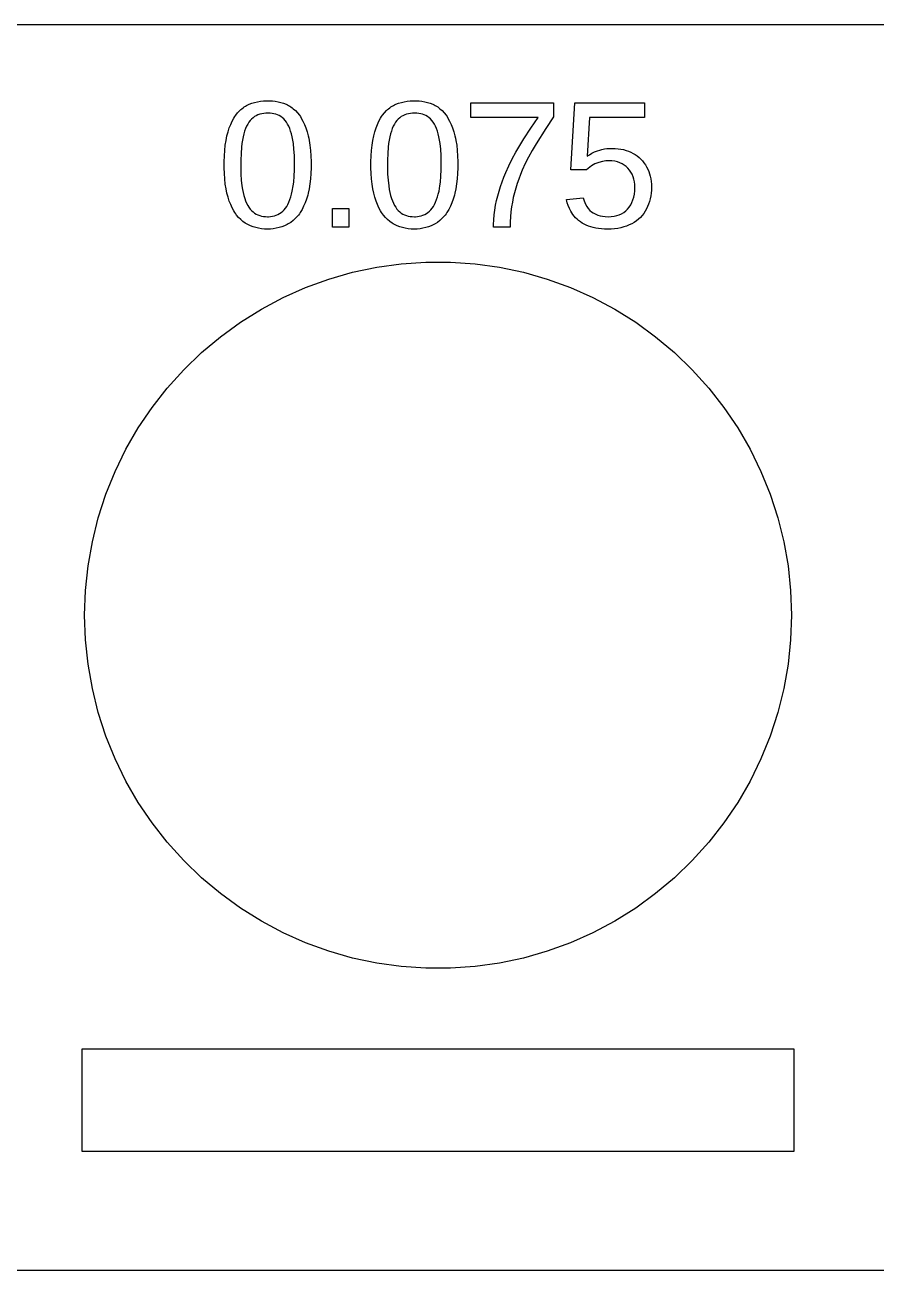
# Model space of a CAD drawing. Header units: metres. Extents: x -124 to 157, y -19 to 19.
# Drawn here: x -46.87 to -20.56, y -19.25 to 19.25 of the extents above; entities that cross this region are included whole.
import ezdxf

# ---------------------------------------------------------------- set-up
doc = ezdxf.new("R2010")
doc.units = ezdxf.units.M

msp = doc.modelspace()

# ---------------------------------------------------------------- linework, layer by layer
for p, q in [((156.76, 19.25), (-123.76, 19.25)), ((-40.2946, 16.53), (-40.2306, 16.5984)), ((-40.2306, 16.5984), (-40.1972, 16.6298)), ((-40.1972, 16.6298), (-40.1629, 16.6592)), ((-40.1629, 16.6592), (-40.1277, 16.6867)), ((-40.1277, 16.6867), (-40.0916, 16.7124)), ((-40.0916, 16.7124), (-40.0545, 16.7361)), ((-40.0545, 16.7361), (-40.0166, 16.7579)), ((-40.0166, 16.7579), (-39.9777, 16.7778)), ((-39.9777, 16.7778), (-39.9379, 16.7959)), ((-39.9379, 16.7959), (-39.8555, 16.8267)), ((-39.8555, 16.8267), (-39.7705, 16.8522)), ((-39.7705, 16.8522), (-39.683, 16.8727)), ((-39.683, 16.8727), (-39.5932, 16.888)), ((-39.5932, 16.888), (-39.501, 16.8982)), ((-39.501, 16.8982), (-39.4064, 16.9034)), ((-39.4064, 16.9034), (-39.3123, 16.9034)), ((-39.3123, 16.9034), (-39.2218, 16.8982)), ((-39.2218, 16.8982), (-39.1333, 16.888)), ((-39.1333, 16.888), (-39.0466, 16.8727)), ((-39.0466, 16.8727), (-38.9618, 16.8522)), ((-38.9618, 16.8522), (-38.8789, 16.8267)), ((-38.8789, 16.8267), (-38.7981, 16.7959)), ((-38.7981, 16.7959), (-38.7589, 16.7778)), ((-38.7589, 16.7778), (-38.7206, 16.7579)), ((-38.7206, 16.7579), (-38.6831, 16.7361)), ((-38.6831, 16.7361), (-38.6465, 16.7124)), ((-38.6465, 16.7124), (-38.6107, 16.6867)), ((-38.6107, 16.6867), (-38.5758, 16.6592)), ((-38.5758, 16.6592), (-38.5086, 16.5984)), ((-38.5086, 16.5984), (-38.4448, 16.53)), ((-35.7594, 16.53), (-35.6954, 16.5984)), ((-35.6954, 16.5984), (-35.662, 16.6298)), ((-35.662, 16.6298), (-35.6277, 16.6592)), ((-35.6277, 16.6592), (-35.5925, 16.6867)), ((-35.5925, 16.6867), (-35.5564, 16.7124)), ((-35.5564, 16.7124), (-35.5194, 16.7361)), ((-35.5194, 16.7361), (-35.4814, 16.7579)), ((-35.4814, 16.7579), (-35.4425, 16.7778)), ((-35.4425, 16.7778), (-35.4027, 16.7959)), ((-35.4027, 16.7959), (-35.3204, 16.8267)), ((-35.3204, 16.8267), (-35.2353, 16.8522)), ((-35.2353, 16.8522), (-35.1479, 16.8727)), ((-35.1479, 16.8727), (-35.0581, 16.888)), ((-35.0581, 16.888), (-34.9658, 16.8982)), ((-34.9658, 16.8982), (-34.8712, 16.9034)), ((-34.8712, 16.9034), (-34.7771, 16.9034)), ((-34.7771, 16.9034), (-34.6866, 16.8982)), ((-34.6866, 16.8982), (-34.5981, 16.888)), ((-34.5981, 16.888), (-34.5114, 16.8727)), ((-34.5114, 16.8727), (-34.4267, 16.8522)), ((-34.4267, 16.8522), (-34.3438, 16.8267)), ((-34.3438, 16.8267), (-34.263, 16.7959)), ((-34.263, 16.7959), (-34.2238, 16.7778)), ((-34.2238, 16.7778), (-34.1854, 16.7579)), ((-34.1854, 16.7579), (-34.1479, 16.7361)), ((-34.1479, 16.7361), (-34.1113, 16.7124)), ((-34.1113, 16.7124), (-34.0755, 16.6867)), ((-34.0755, 16.6867), (-34.0406, 16.6592)), ((-34.0406, 16.6592), (-33.9734, 16.5984)), ((-33.9734, 16.5984), (-33.9096, 16.53)), ((-33.0886, 16.392), (-33.0886, 16.84)), ((-33.0886, 16.84), (-30.5286, 16.84)), ((-30.5286, 16.84), (-30.5286, 16.411)), ((-30.0002, 14.773), (-29.8722, 16.84)), ((-29.8722, 16.84), (-27.7232, 16.84)), ((-27.7232, 16.84), (-27.7232, 16.392)), ((-40.5528, 16.0653), (-40.5098, 16.1754)), ((-40.5098, 16.1754), (-40.4625, 16.2769)), ((-40.4625, 16.2769), (-40.4108, 16.3698)), ((-40.4108, 16.3698), (-40.3833, 16.413)), ((-40.3833, 16.413), (-40.3548, 16.4541)), ((-40.3548, 16.4541), (-40.2946, 16.53)), ((-39.9852, 16.181), (-40.0194, 16.1162)), ((-39.9478, 16.2393), (-39.9852, 16.181)), ((-39.9077, 16.2918), (-39.9478, 16.2393)), ((-39.8649, 16.3382), (-39.9077, 16.2918)), ((-39.8194, 16.3788), (-39.8649, 16.3382)), ((-39.7711, 16.4134), (-39.8194, 16.3788)), ((-39.7202, 16.442), (-39.7711, 16.4134)), ((-39.6665, 16.4658), (-39.7202, 16.442)), ((-39.6101, 16.4853), (-39.6665, 16.4658)), ((-39.5509, 16.5005), (-39.6101, 16.4853)), ((-39.4891, 16.5113), (-39.5509, 16.5005)), ((-39.4245, 16.5178), (-39.4891, 16.5113)), ((-39.3572, 16.52), (-39.4245, 16.5178)), ((-39.2934, 16.5179), (-39.3572, 16.52)), ((-39.2318, 16.5116), (-39.2934, 16.5179)), ((-39.1727, 16.501), (-39.2318, 16.5116)), ((-39.1158, 16.4862), (-39.1727, 16.501)), ((-39.0614, 16.4672), (-39.1158, 16.4862)), ((-39.0092, 16.444), (-39.0614, 16.4672)), ((-38.9595, 16.4157), (-39.0092, 16.444)), ((-38.9124, 16.3813), (-38.9595, 16.4157)), ((-38.8679, 16.341), (-38.9124, 16.3813)), ((-38.8261, 16.2947), (-38.8679, 16.341)), ((-38.7868, 16.2423), (-38.8261, 16.2947)), ((-38.7502, 16.184), (-38.7868, 16.2423)), ((-38.7163, 16.1192), (-38.7502, 16.184)), ((-38.4448, 16.53), (-38.3846, 16.4541)), ((-38.3846, 16.4541), (-38.356, 16.413)), ((-38.356, 16.413), (-38.3285, 16.3698)), ((-38.3285, 16.3698), (-38.2767, 16.2769)), ((-38.2767, 16.2769), (-38.2292, 16.1754)), ((-38.2292, 16.1754), (-38.186, 16.0653)), ((-36.0177, 16.0653), (-35.9747, 16.1754)), ((-35.9747, 16.1754), (-35.9273, 16.2769)), ((-35.9273, 16.2769), (-35.8757, 16.3698)), ((-35.8757, 16.3698), (-35.8482, 16.413)), ((-35.8482, 16.413), (-35.8197, 16.4541)), ((-35.8197, 16.4541), (-35.7594, 16.53)), ((-35.45, 16.181), (-35.4842, 16.1162)), ((-35.4127, 16.2393), (-35.45, 16.181)), ((-35.3726, 16.2918), (-35.4127, 16.2393)), ((-35.3298, 16.3382), (-35.3726, 16.2918)), ((-35.2843, 16.3788), (-35.3298, 16.3382)), ((-35.236, 16.4134), (-35.2843, 16.3788)), ((-35.185, 16.442), (-35.236, 16.4134)), ((-35.1313, 16.4658), (-35.185, 16.442)), ((-35.0749, 16.4853), (-35.1313, 16.4658)), ((-35.0158, 16.5005), (-35.0749, 16.4853)), ((-34.9539, 16.5113), (-35.0158, 16.5005)), ((-34.8893, 16.5178), (-34.9539, 16.5113)), ((-34.822, 16.52), (-34.8893, 16.5178)), ((-34.7582, 16.5179), (-34.822, 16.52)), ((-34.6967, 16.5116), (-34.7582, 16.5179)), ((-34.6375, 16.501), (-34.6967, 16.5116)), ((-34.5807, 16.4862), (-34.6375, 16.501)), ((-34.5262, 16.4672), (-34.5807, 16.4862)), ((-34.474, 16.444), (-34.5262, 16.4672)), ((-34.4243, 16.4157), (-34.474, 16.444)), ((-34.3772, 16.3813), (-34.4243, 16.4157)), ((-34.3328, 16.341), (-34.3772, 16.3813)), ((-34.2909, 16.2947), (-34.3328, 16.341)), ((-34.2517, 16.2423), (-34.2909, 16.2947)), ((-34.215, 16.184), (-34.2517, 16.2423)), ((-34.1811, 16.1192), (-34.215, 16.184)), ((-33.9096, 16.53), (-33.8494, 16.4541)), ((-33.8494, 16.4541), (-33.8208, 16.413)), ((-33.8208, 16.413), (-33.7934, 16.3698)), ((-33.7934, 16.3698), (-33.7416, 16.2769)), ((-33.7416, 16.2769), (-33.6941, 16.1754)), ((-33.6941, 16.1754), (-33.6508, 16.0653)), ((-31.0016, 16.392), (-33.0886, 16.392)), ((-31.2306, 16.0592), (-31.0016, 16.392)), ((-30.5286, 16.411), (-30.7663, 16.0519)), ((-29.4152, 16.392), (-29.4882, 15.187)), ((-27.7232, 16.392), (-29.4152, 16.392)), ((-40.6543, 15.6809), (-40.6256, 15.8191)), ((-40.6256, 15.8191), (-40.5915, 15.9466)), ((-40.5915, 15.9466), (-40.5528, 16.0653)), ((-40.1267, 15.7882), (-40.1462, 15.689)), ((-40.1043, 15.8806), (-40.1267, 15.7882)), ((-40.0789, 15.966), (-40.1043, 15.8806)), ((-40.0506, 16.0445), (-40.0789, 15.966)), ((-40.0194, 16.1162), (-40.0506, 16.0445)), ((-38.6853, 16.0474), (-38.7163, 16.1192)), ((-38.6572, 15.9688), (-38.6853, 16.0474)), ((-38.632, 15.8831), (-38.6572, 15.9688)), ((-38.6096, 15.7905), (-38.632, 15.8831)), ((-38.5902, 15.691), (-38.6096, 15.7905)), ((-38.186, 16.0653), (-38.147, 15.9466)), ((-38.147, 15.9466), (-38.1124, 15.8191)), ((-38.1124, 15.8191), (-38.0971, 15.7514)), ((-36.1191, 15.6809), (-36.0905, 15.8191)), ((-36.0905, 15.8191), (-36.0563, 15.9466)), ((-36.0563, 15.9466), (-36.0177, 16.0653)), ((-35.5916, 15.7882), (-35.611, 15.689)), ((-35.5691, 15.8806), (-35.5916, 15.7882)), ((-35.5438, 15.966), (-35.5691, 15.8806)), ((-35.5155, 16.0445), (-35.5438, 15.966)), ((-35.4842, 16.1162), (-35.5155, 16.0445)), ((-34.1501, 16.0474), (-34.1811, 16.1192)), ((-34.122, 15.9688), (-34.1501, 16.0474)), ((-34.0968, 15.8831), (-34.122, 15.9688)), ((-34.0745, 15.7905), (-34.0968, 15.8831)), ((-34.055, 15.691), (-34.0745, 15.7905)), ((-33.6508, 16.0653), (-33.6119, 15.9466)), ((-33.6119, 15.9466), (-33.5773, 15.8191)), ((-33.5773, 15.8191), (-33.562, 15.7514)), ((-31.4491, 15.7227), (-31.2306, 16.0592)), ((-30.7663, 16.0519), (-31.0716, 15.569)), ((-40.6943, 15.3708), (-40.6771, 15.5314)), ((-40.6771, 15.5314), (-40.6543, 15.6809)), ((-40.1762, 15.4666), (-40.1908, 15.2773)), ((-40.1627, 15.582), (-40.1762, 15.4666)), ((-40.1462, 15.689), (-40.1627, 15.582)), ((-38.5737, 15.584), (-38.5902, 15.691)), ((-38.5546, 15.4072), (-38.5737, 15.584)), ((-38.5422, 15.211), (-38.5546, 15.4072)), ((-38.0971, 15.7514), (-38.0833, 15.6809)), ((-38.0833, 15.6809), (-38.0599, 15.5314)), ((-38.0599, 15.5314), (-38.0424, 15.3708)), ((-36.1591, 15.3708), (-36.142, 15.5314)), ((-36.142, 15.5314), (-36.1191, 15.6809)), ((-35.641, 15.4666), (-35.6557, 15.2773)), ((-35.6275, 15.582), (-35.641, 15.4666)), ((-35.611, 15.689), (-35.6275, 15.582)), ((-34.0385, 15.584), (-34.055, 15.691)), ((-34.0194, 15.4072), (-34.0385, 15.584)), ((-34.007, 15.211), (-34.0194, 15.4072)), ((-33.562, 15.7514), (-33.5481, 15.6809)), ((-33.5481, 15.6809), (-33.5248, 15.5314)), ((-33.5248, 15.5314), (-33.5073, 15.3708)), ((-31.6935, 15.3133), (-31.5749, 15.5189)), ((-31.5749, 15.5189), (-31.4491, 15.7227)), ((-31.0716, 15.569), (-31.1908, 15.3671)), ((-29.1032, 15.382), (-29.0333, 15.4)), ((-29.0333, 15.4), (-28.9595, 15.414)), ((-28.9595, 15.414), (-28.8817, 15.424)), ((-28.8817, 15.424), (-28.7999, 15.43)), ((-28.7999, 15.43), (-28.7142, 15.432)), ((-28.7142, 15.432), (-28.6228, 15.4296)), ((-28.6228, 15.4296), (-28.5344, 15.4223)), ((-28.5344, 15.4223), (-28.4492, 15.4102)), ((-28.4492, 15.4102), (-28.3671, 15.3933)), ((-40.7115, 15.0158), (-40.7057, 15.1989)), ((-40.7115, 14.8282), (-40.7115, 15.0158)), ((-40.7057, 15.1989), (-40.6943, 15.3708)), ((-40.1987, 15.0687), (-40.1998, 14.8453)), ((-40.1908, 15.2773), (-40.1987, 15.0687)), ((-38.5366, 14.9952), (-38.5422, 15.211)), ((-38.0424, 15.3708), (-38.0307, 15.1989)), ((-38.0307, 15.1989), (-38.0249, 15.0158)), ((-38.0249, 15.0158), (-38.0249, 14.8286)), ((-36.1763, 15.0158), (-36.1706, 15.1989)), ((-36.1763, 14.8282), (-36.1763, 15.0158)), ((-36.1706, 15.1989), (-36.1591, 15.3708)), ((-35.6635, 15.0687), (-35.6646, 14.8453)), ((-35.6557, 15.2773), (-35.6635, 15.0687)), ((-34.0014, 14.9952), (-34.007, 15.211)), ((-33.5073, 15.3708), (-33.4956, 15.1989)), ((-33.4956, 15.1989), (-33.4898, 15.0158)), ((-33.4898, 15.0158), (-33.4898, 14.8286)), ((-31.9079, 14.8966), (-31.8045, 15.1059)), ((-31.8045, 15.1059), (-31.6935, 15.3133)), ((-31.3014, 15.1645), (-31.4033, 14.9611)), ((-31.1908, 15.3671), (-31.3014, 15.1645)), ((-29.4882, 15.187), (-29.4203, 15.2357)), ((-29.4203, 15.2357), (-29.3445, 15.2807)), ((-29.3445, 15.2807), (-29.2608, 15.3222)), ((-29.2608, 15.3222), (-29.1692, 15.36)), ((-29.1692, 15.36), (-29.1032, 15.382)), ((-29.0214, 15.0295), (-29.1347, 15)), ((-28.9154, 15.0442), (-29.0214, 15.0295)), ((-28.8202, 15.048), (-28.9154, 15.0442)), ((-28.7278, 15.0442), (-28.8202, 15.048)), ((-28.6405, 15.0327), (-28.7278, 15.0442)), ((-28.5583, 15.0137), (-28.6405, 15.0327)), ((-28.3671, 15.3933), (-28.2881, 15.3716)), ((-28.2881, 15.3716), (-28.2122, 15.345)), ((-28.2122, 15.345), (-28.1394, 15.314)), ((-28.1394, 15.314), (-28.0703, 15.279)), ((-28.0703, 15.279), (-28.005, 15.24)), ((-28.005, 15.24), (-27.9433, 15.197)), ((-27.9433, 15.197), (-27.8854, 15.15)), ((-27.8854, 15.15), (-27.8312, 15.099)), ((-27.8312, 15.099), (-27.7809, 15.0443)), ((-27.7809, 15.0443), (-27.7345, 14.9862)), ((-40.7057, 14.6522), (-40.7115, 14.8282)), ((-40.6943, 14.4861), (-40.7057, 14.6522)), ((-40.1998, 14.8453), (-40.1941, 14.636)), ((-40.1941, 14.636), (-40.1815, 14.4443)), ((-38.5464, 14.5701), (-38.5378, 14.7736)), ((-38.5378, 14.7736), (-38.5366, 14.9952)), ((-38.0308, 14.6531), (-38.0426, 14.4874)), ((-38.0249, 14.8286), (-38.0308, 14.6531)), ((-36.1706, 14.6522), (-36.1763, 14.8282)), ((-36.1591, 14.4861), (-36.1706, 14.6522)), ((-35.6646, 14.8453), (-35.6589, 14.636)), ((-35.6589, 14.636), (-35.6463, 14.4443)), ((-34.0113, 14.5701), (-34.0027, 14.7736)), ((-34.0027, 14.7736), (-34.0014, 14.9952)), ((-33.4957, 14.6531), (-33.5074, 14.4874)), ((-33.4898, 14.8286), (-33.4957, 14.6531)), ((-32.0623, 14.5439), (-32.0036, 14.6855)), ((-32.0036, 14.6855), (-31.9079, 14.8966)), ((-31.4966, 14.757), (-31.5538, 14.62)), ((-31.4033, 14.9611), (-31.4966, 14.757)), ((-29.5102, 14.773), (-30.0002, 14.773)), ((-29.3564, 14.8936), (-29.5102, 14.773)), ((-29.2524, 14.953), (-29.3564, 14.8936)), ((-29.1347, 15), (-29.2524, 14.953)), ((-28.4812, 14.987), (-28.5583, 15.0137)), ((-28.4097, 14.9535), (-28.4812, 14.987)), ((-28.344, 14.914), (-28.4097, 14.9535)), ((-28.2841, 14.8685), (-28.344, 14.914)), ((-28.2302, 14.817), (-28.2841, 14.8685)), ((-28.1817, 14.7599), (-28.2302, 14.817)), ((-28.1392, 14.6975), (-28.1817, 14.7599)), ((-28.1027, 14.6299), (-28.1392, 14.6975)), ((-27.7345, 14.9862), (-27.6922, 14.9247)), ((-27.6922, 14.9247), (-27.6539, 14.8599)), ((-27.6539, 14.8599), (-27.6196, 14.7916)), ((-27.6196, 14.7916), (-27.5892, 14.72)), ((-27.5892, 14.72), (-27.5632, 14.6455)), ((-27.5632, 14.6455), (-27.542, 14.5685)), ((-40.6771, 14.3299), (-40.6943, 14.4861)), ((-40.6543, 14.1837), (-40.6771, 14.3299)), ((-40.1815, 14.4443), (-40.162, 14.2702)), ((-40.162, 14.2702), (-40.1452, 14.164)), ((-38.6052, 14.1137), (-38.5771, 14.2702)), ((-38.5771, 14.2702), (-38.5624, 14.3843)), ((-38.5624, 14.3843), (-38.5464, 14.5701)), ((-38.0603, 14.3316), (-38.0838, 14.1856)), ((-38.0426, 14.4874), (-38.0603, 14.3316)), ((-36.142, 14.3299), (-36.1591, 14.4861)), ((-36.1191, 14.1837), (-36.142, 14.3299)), ((-35.6463, 14.4443), (-35.6268, 14.2702)), ((-35.6268, 14.2702), (-35.61, 14.164)), ((-34.0701, 14.1137), (-34.042, 14.2702)), ((-34.042, 14.2702), (-34.0273, 14.3843)), ((-34.0273, 14.3843), (-34.0113, 14.5701)), ((-33.5251, 14.3316), (-33.5487, 14.1856)), ((-33.5074, 14.4874), (-33.5251, 14.3316)), ((-32.2128, 14.1134), (-32.1669, 14.2579)), ((-32.1669, 14.2579), (-32.1168, 14.4014)), ((-32.1168, 14.4014), (-32.0623, 14.5439)), ((-31.6549, 14.3425), (-31.6989, 14.2019)), ((-31.6065, 14.4819), (-31.6549, 14.3425)), ((-31.5538, 14.62), (-31.6065, 14.4819)), ((-28.0722, 14.557), (-28.1027, 14.6299)), ((-28.0477, 14.4801), (-28.0722, 14.557)), ((-28.0302, 14.3995), (-28.0477, 14.4801)), ((-28.0197, 14.3151), (-28.0302, 14.3995)), ((-28.0162, 14.227), (-28.0197, 14.3151)), ((-27.542, 14.5685), (-27.5255, 14.4892)), ((-27.5255, 14.4892), (-27.5137, 14.4075)), ((-27.5137, 14.4075), (-27.5066, 14.3235)), ((-27.5066, 14.3235), (-27.5042, 14.237)), ((-40.6256, 14.0474), (-40.6543, 14.1837)), ((-40.5915, 13.9208), (-40.6256, 14.0474)), ((-40.5529, 13.8026), (-40.5915, 13.9208)), ((-40.1452, 14.164), (-40.1251, 14.065)), ((-40.1251, 14.065), (-40.1022, 13.9727)), ((-40.1022, 13.9727), (-40.0764, 13.887)), ((-40.0764, 13.887), (-40.0479, 13.808)), ((-38.6795, 13.8467), (-38.652, 13.929)), ((-38.652, 13.929), (-38.6272, 14.018)), ((-38.6272, 14.018), (-38.6052, 14.1137)), ((-38.1673, 13.8627), (-38.2088, 13.7484)), ((-38.1302, 13.985), (-38.1673, 13.8627)), ((-38.1133, 14.0494), (-38.1302, 13.985)), ((-38.0838, 14.1856), (-38.1133, 14.0494)), ((-36.0905, 14.0474), (-36.1191, 14.1837)), ((-36.0563, 13.9208), (-36.0905, 14.0474)), ((-36.0177, 13.8026), (-36.0563, 13.9208)), ((-35.61, 14.164), (-35.5899, 14.065)), ((-35.5899, 14.065), (-35.567, 13.9727)), ((-35.567, 13.9727), (-35.5413, 13.887)), ((-35.5413, 13.887), (-35.5127, 13.808)), ((-34.1444, 13.8467), (-34.1169, 13.929)), ((-34.1169, 13.929), (-34.0921, 14.018)), ((-34.0921, 14.018), (-34.0701, 14.1137)), ((-33.6322, 13.8627), (-33.6737, 13.7484)), ((-33.595, 13.985), (-33.6322, 13.8627)), ((-33.5781, 14.0494), (-33.595, 13.985)), ((-33.5487, 14.1856), (-33.5781, 14.0494)), ((-32.2914, 13.8217), (-32.2544, 13.968)), ((-32.2544, 13.968), (-32.2128, 14.1134)), ((-31.7736, 13.917), (-31.8039, 13.7718)), ((-31.7384, 14.06), (-31.7736, 13.917)), ((-31.6989, 14.2019), (-31.7384, 14.06)), ((-30.1282, 13.847), (-29.6162, 13.904)), ((-29.6162, 13.904), (-29.5879, 13.8119)), ((-28.0752, 13.839), (-28.0494, 13.9266)), ((-28.0494, 13.9266), (-28.031, 14.0205)), ((-28.031, 14.0205), (-28.0199, 14.1206)), ((-28.0199, 14.1206), (-28.0162, 14.227)), ((-27.5429, 13.8748), (-27.5646, 13.791)), ((-27.526, 13.9612), (-27.5429, 13.8748)), ((-27.5139, 14.0504), (-27.526, 13.9612)), ((-27.5066, 14.1423), (-27.5139, 14.0504)), ((-27.5042, 14.237), (-27.5066, 14.1423)), ((-40.51, 13.6925), (-40.5529, 13.8026)), ((-40.4628, 13.5905), (-40.51, 13.6925)), ((-40.4114, 13.4966), (-40.4628, 13.5905)), ((-40.384, 13.4527), (-40.4114, 13.4966)), ((-40.0479, 13.808), (-40.0164, 13.7357)), ((-40.0164, 13.7357), (-39.9822, 13.67)), ((-39.9822, 13.67), (-39.9452, 13.6106)), ((-39.9452, 13.6106), (-39.9056, 13.557)), ((-39.9056, 13.557), (-39.8634, 13.5092)), ((-39.8634, 13.5092), (-39.8186, 13.4673)), ((-38.9477, 13.4485), (-38.9014, 13.4875)), ((-38.9014, 13.4875), (-38.8577, 13.5324)), ((-38.8577, 13.5324), (-38.8167, 13.5831)), ((-38.8167, 13.5831), (-38.7784, 13.6396)), ((-38.7784, 13.6396), (-38.7427, 13.702)), ((-38.7427, 13.702), (-38.7097, 13.771)), ((-38.7097, 13.771), (-38.6795, 13.8467)), ((-38.3049, 13.5441), (-38.3593, 13.454)), ((-38.2547, 13.6422), (-38.3049, 13.5441)), ((-38.2088, 13.7484), (-38.2547, 13.6422)), ((-37.3678, 13), (-37.3678, 13.576)), ((-37.3678, 13.576), (-36.8558, 13.576)), ((-36.8558, 13.576), (-36.8558, 13)), ((-35.9748, 13.6925), (-36.0177, 13.8026)), ((-35.9277, 13.5905), (-35.9748, 13.6925)), ((-35.8762, 13.4966), (-35.9277, 13.5905)), ((-35.8489, 13.4527), (-35.8762, 13.4966)), ((-35.5127, 13.808), (-35.4813, 13.7357)), ((-35.4813, 13.7357), (-35.447, 13.67)), ((-35.447, 13.67), (-35.41, 13.6106)), ((-35.41, 13.6106), (-35.3705, 13.557)), ((-35.3705, 13.557), (-35.3283, 13.5092)), ((-35.3283, 13.5092), (-35.2835, 13.4673)), ((-34.4125, 13.4485), (-34.3662, 13.4875)), ((-34.3662, 13.4875), (-34.3225, 13.5324)), ((-34.3225, 13.5324), (-34.2815, 13.5831)), ((-34.2815, 13.5831), (-34.2432, 13.6396)), ((-34.2432, 13.6396), (-34.2075, 13.702)), ((-34.2075, 13.702), (-34.1746, 13.771)), ((-34.1746, 13.771), (-34.1444, 13.8467)), ((-33.7697, 13.5441), (-33.8242, 13.454)), ((-33.7195, 13.6422), (-33.7697, 13.5441)), ((-33.6737, 13.7484), (-33.7195, 13.6422)), ((-32.3654, 13.377), (-32.3469, 13.5262)), ((-32.3469, 13.5262), (-32.3222, 13.6744)), ((-32.3222, 13.6744), (-32.2914, 13.8217)), ((-31.8286, 13.6236), (-31.8479, 13.4722)), ((-31.8039, 13.7718), (-31.8286, 13.6236)), ((-30.106, 13.7535), (-30.1282, 13.847)), ((-30.0772, 13.663), (-30.106, 13.7535)), ((-30.042, 13.5755), (-30.0772, 13.663)), ((-30.0002, 13.491), (-30.042, 13.5755)), ((-29.9681, 13.4368), (-30.0002, 13.491)), ((-29.5879, 13.8119), (-29.5429, 13.7045)), ((-29.5429, 13.7045), (-29.5049, 13.6363)), ((-29.5049, 13.6363), (-29.4586, 13.5728)), ((-29.4586, 13.5728), (-29.4041, 13.514)), ((-29.4041, 13.514), (-29.3574, 13.4736)), ((-28.3595, 13.453), (-28.2975, 13.5005)), ((-28.2975, 13.5005), (-28.2412, 13.555)), ((-28.2412, 13.555), (-28.1903, 13.6162)), ((-28.1903, 13.6162), (-28.1457, 13.684)), ((-28.1457, 13.684), (-28.1073, 13.7582)), ((-28.1073, 13.7582), (-28.0752, 13.839)), ((-27.6982, 13.4875), (-27.7432, 13.4207)), ((-27.6579, 13.558), (-27.6982, 13.4875)), ((-27.6222, 13.6322), (-27.6579, 13.558)), ((-27.5912, 13.71), (-27.6222, 13.6322)), ((-27.5646, 13.791), (-27.5912, 13.71)), ((-40.3557, 13.4108), (-40.384, 13.4527)), ((-40.3262, 13.371), (-40.3557, 13.4108)), ((-40.2644, 13.2973), (-40.3262, 13.371)), ((-40.1991, 13.2308), (-40.2644, 13.2973)), ((-40.1302, 13.1715), (-40.1991, 13.2308)), ((-40.0577, 13.1194), (-40.1302, 13.1715)), ((-40.0202, 13.0961), (-40.0577, 13.1194)), ((-39.9817, 13.0746), (-40.0202, 13.0961)), ((-39.8186, 13.4673), (-39.7712, 13.4312)), ((-39.7712, 13.4312), (-39.7212, 13.401)), ((-39.7212, 13.401), (-39.6683, 13.3762)), ((-39.6683, 13.3762), (-39.6131, 13.356)), ((-39.6131, 13.356), (-39.5554, 13.3402)), ((-39.5554, 13.3402), (-39.4954, 13.329)), ((-39.4954, 13.329), (-39.433, 13.3222)), ((-39.433, 13.3222), (-39.3682, 13.32)), ((-39.3682, 13.32), (-39.3364, 13.3206)), ((-39.3364, 13.3206), (-39.2746, 13.3251)), ((-39.2746, 13.3251), (-39.2148, 13.3341)), ((-39.2148, 13.3341), (-39.1571, 13.3475)), ((-39.1571, 13.3475), (-39.1016, 13.3656)), ((-39.1016, 13.3656), (-39.0481, 13.3881)), ((-39.0481, 13.3881), (-38.9967, 13.4154)), ((-38.9967, 13.4154), (-38.9477, 13.4485)), ((-38.7287, 13.0962), (-38.7676, 13.0746)), ((-38.6535, 13.1447), (-38.7287, 13.0962)), ((-38.5818, 13.2006), (-38.6535, 13.1447)), ((-38.5137, 13.2637), (-38.5818, 13.2006)), ((-38.4491, 13.3341), (-38.5137, 13.2637)), ((-38.4182, 13.372), (-38.4491, 13.3341)), ((-38.3882, 13.412), (-38.4182, 13.372)), ((-38.3593, 13.454), (-38.3882, 13.412)), ((-35.8205, 13.4108), (-35.8489, 13.4527)), ((-35.791, 13.371), (-35.8205, 13.4108)), ((-35.7292, 13.2973), (-35.791, 13.371)), ((-35.6639, 13.2308), (-35.7292, 13.2973)), ((-35.595, 13.1715), (-35.6639, 13.2308)), ((-35.5226, 13.1194), (-35.595, 13.1715)), ((-35.485, 13.0961), (-35.5226, 13.1194)), ((-35.4466, 13.0746), (-35.485, 13.0961)), ((-35.2835, 13.4673), (-35.2361, 13.4312)), ((-35.2361, 13.4312), (-35.186, 13.401)), ((-35.186, 13.401), (-35.1332, 13.3762)), ((-35.1332, 13.3762), (-35.0779, 13.356)), ((-35.0779, 13.356), (-35.0203, 13.3402)), ((-35.0203, 13.3402), (-34.9603, 13.329)), ((-34.9603, 13.329), (-34.8978, 13.3222)), ((-34.8978, 13.3222), (-34.833, 13.32)), ((-34.833, 13.32), (-34.8013, 13.3206)), ((-34.8013, 13.3206), (-34.7394, 13.3251)), ((-34.7394, 13.3251), (-34.6796, 13.3341)), ((-34.6796, 13.3341), (-34.622, 13.3475)), ((-34.622, 13.3475), (-34.5664, 13.3656)), ((-34.5664, 13.3656), (-34.513, 13.3881)), ((-34.513, 13.3881), (-34.4615, 13.4154)), ((-34.4615, 13.4154), (-34.4125, 13.4485)), ((-34.1935, 13.0962), (-34.2325, 13.0746)), ((-34.1183, 13.1447), (-34.1935, 13.0962)), ((-34.0466, 13.2006), (-34.1183, 13.1447)), ((-33.9785, 13.2637), (-34.0466, 13.2006)), ((-33.914, 13.3341), (-33.9785, 13.2637)), ((-33.883, 13.372), (-33.914, 13.3341)), ((-33.8531, 13.412), (-33.883, 13.372)), ((-33.8242, 13.454), (-33.8531, 13.412)), ((-32.3839, 13.0759), (-32.3777, 13.2269)), ((-32.3777, 13.2269), (-32.3654, 13.377)), ((-31.8699, 13.1605), (-31.8726, 13)), ((-31.8616, 13.3179), (-31.8699, 13.1605)), ((-31.8479, 13.4722), (-31.8616, 13.3179)), ((-29.9325, 13.385), (-29.9681, 13.4368)), ((-29.8935, 13.3355), (-29.9325, 13.385)), ((-29.8509, 13.2883), (-29.8935, 13.3355)), ((-29.8048, 13.2435), (-29.8509, 13.2883)), ((-29.7552, 13.201), (-29.8048, 13.2435)), ((-29.702, 13.1611), (-29.7552, 13.201)), ((-29.6449, 13.1242), (-29.702, 13.1611)), ((-29.584, 13.0902), (-29.6449, 13.1242)), ((-29.5192, 13.0592), (-29.584, 13.0902)), ((-29.3574, 13.4736), (-29.3053, 13.4374)), ((-29.3053, 13.4374), (-29.2479, 13.4053)), ((-29.2479, 13.4053), (-29.1632, 13.369)), ((-29.1632, 13.369), (-29.0926, 13.3475)), ((-29.0926, 13.3475), (-29.0147, 13.3322)), ((-29.0147, 13.3322), (-28.9296, 13.3231)), ((-28.9296, 13.3231), (-28.8372, 13.32)), ((-28.8372, 13.32), (-28.7464, 13.3237)), ((-28.7464, 13.3237), (-28.66, 13.3347)), ((-28.66, 13.3347), (-28.5779, 13.3532)), ((-28.5779, 13.3532), (-28.5002, 13.379)), ((-28.5002, 13.379), (-28.427, 13.4125)), ((-28.427, 13.4125), (-28.3595, 13.453)), ((-28.1108, 13.1029), (-28.1882, 13.0648)), ((-28.038, 13.1452), (-28.1108, 13.1029)), ((-27.9698, 13.1919), (-28.038, 13.1452)), ((-27.9062, 13.2428), (-27.9698, 13.1919)), ((-27.8472, 13.298), (-27.9062, 13.2428)), ((-27.7929, 13.3575), (-27.8472, 13.298)), ((-27.7432, 13.4207), (-27.7929, 13.3575)), ((-39.9022, 13.037), (-39.9817, 13.0746)), ((-39.8198, 13.0061), (-39.9022, 13.037)), ((-39.7352, 12.9809), (-39.8198, 13.0061)), ((-39.6484, 12.9613), (-39.7352, 12.9809)), ((-39.5595, 12.9472), (-39.6484, 12.9613)), ((-39.4684, 12.9388), (-39.5595, 12.9472)), ((-39.3752, 12.936), (-39.4684, 12.9388)), ((-39.2828, 12.9388), (-39.3752, 12.936)), ((-39.1922, 12.9472), (-39.2828, 12.9388)), ((-39.1034, 12.9613), (-39.1922, 12.9472)), ((-39.0165, 12.9809), (-39.1034, 12.9613)), ((-38.9314, 13.0061), (-39.0165, 12.9809)), ((-38.8482, 13.037), (-38.9314, 13.0061)), ((-38.8075, 13.0549), (-38.8482, 13.037)), ((-38.7676, 13.0746), (-38.8075, 13.0549)), ((-36.8558, 13), (-37.3678, 13)), ((-35.367, 13.037), (-35.4466, 13.0746)), ((-35.2846, 13.0061), (-35.367, 13.037)), ((-35.2, 12.9809), (-35.2846, 13.0061)), ((-35.1133, 12.9613), (-35.2, 12.9809)), ((-35.0244, 12.9472), (-35.1133, 12.9613)), ((-34.9333, 12.9388), (-35.0244, 12.9472)), ((-34.84, 12.936), (-34.9333, 12.9388)), ((-34.7476, 12.9388), (-34.84, 12.936)), ((-34.657, 12.9472), (-34.7476, 12.9388)), ((-34.5683, 12.9613), (-34.657, 12.9472)), ((-34.4814, 12.9809), (-34.5683, 12.9613)), ((-34.3963, 13.0061), (-34.4814, 12.9809)), ((-34.313, 13.037), (-34.3963, 13.0061)), ((-34.2723, 13.0549), (-34.313, 13.037)), ((-34.2325, 13.0746), (-34.2723, 13.0549)), ((-32.3846, 13), (-32.3839, 13.0759)), ((-31.8726, 13), (-32.3846, 13)), ((-29.4506, 13.0311), (-29.5192, 13.0592)), ((-29.3782, 13.006), (-29.4506, 13.0311)), ((-29.3017, 12.9846), (-29.3782, 13.006)), ((-29.221, 12.9671), (-29.3017, 12.9846)), ((-29.136, 12.9535), (-29.221, 12.9671)), ((-29.0467, 12.9438), (-29.136, 12.9535)), ((-28.9531, 12.938), (-29.0467, 12.9438)), ((-28.8552, 12.936), (-28.9531, 12.938)), ((-28.7467, 12.9386), (-28.8552, 12.936)), ((-28.6427, 12.9466), (-28.7467, 12.9386)), ((-28.543, 12.9598), (-28.6427, 12.9466)), ((-28.4477, 12.9782), (-28.543, 12.9598)), ((-28.3567, 13.002), (-28.4477, 12.9782)), ((-28.2702, 13.031), (-28.3567, 13.002)), ((-28.1882, 13.0648), (-28.2702, 13.031)), ((-37.476, 11.3903), (-36.743, 11.6005)), ((-36.743, 11.6005), (-35.9971, 11.759)), ((-35.9971, 11.759), (-35.242, 11.8651)), ((-35.242, 11.8651), (-34.4813, 11.9183)), ((-34.4813, 11.9183), (-33.7187, 11.9183)), ((-33.7187, 11.9183), (-32.958, 11.8651)), ((-32.958, 11.8651), (-32.2029, 11.759)), ((-32.2029, 11.759), (-31.457, 11.6005)), ((-31.457, 11.6005), (-30.724, 11.3903)), ((-38.1926, 11.1295), (-37.476, 11.3903)), ((-30.724, 11.3903), (-30.0074, 11.1295)), ((-39.5625, 10.4613), (-38.8892, 10.8193)), ((-38.8892, 10.8193), (-38.1926, 11.1295)), ((-30.0074, 11.1295), (-29.3108, 10.8193)), ((-29.3108, 10.8193), (-28.6375, 10.4613)), ((-40.2092, 10.0572), (-39.5625, 10.4613)), ((-28.6375, 10.4613), (-27.9908, 10.0572)), ((-40.8261, 9.60901), (-40.2092, 10.0572)), ((-27.9908, 10.0572), (-27.3739, 9.60901)), ((-41.4102, 9.11885), (-40.8261, 9.60901)), ((-27.3739, 9.60901), (-26.7897, 9.11885)), ((-41.9588, 8.58914), (-41.4102, 9.11885)), ((-26.7897, 9.11885), (-26.2412, 8.58914)), ((-42.469, 8.02245), (-41.9588, 8.58914)), ((-26.2412, 8.58914), (-25.731, 8.02245)), ((-42.9385, 7.42154), (-42.469, 8.02245)), ((-25.731, 8.02245), (-25.2615, 7.42154)), ((-43.3649, 6.78937), (-42.9385, 7.42154)), ((-25.2615, 7.42154), (-24.8351, 6.78937)), ((-43.7462, 6.12897), (-43.3649, 6.78937)), ((-24.8351, 6.78937), (-24.4538, 6.12897)), ((-44.0805, 5.44359), (-43.7462, 6.12897)), ((-24.4538, 6.12897), (-24.1195, 5.44359)), ((-44.3661, 4.73656), (-44.0805, 5.44359)), ((-24.1195, 5.44359), (-23.8339, 4.73656)), ((-44.6018, 4.01134), (-44.3661, 4.73656)), ((-23.8339, 4.73656), (-23.5982, 4.01134)), ((-44.7862, 3.27142), (-44.6018, 4.01134)), ((-23.5982, 4.01134), (-23.4137, 3.27142)), ((-44.9187, 2.52046), (-44.7862, 3.27142)), ((-23.4137, 3.27142), (-23.2813, 2.52046)), ((-44.9984, 1.76208), (-44.9187, 2.52046)), ((-23.2813, 2.52046), (-23.2016, 1.76208)), ((-45.025, 1), (-44.9984, 1.76208)), ((-23.2016, 1.76208), (-23.175, 1)), ((-44.9984, 0.2379), (-45.025, 1)), ((-23.175, 1), (-23.2016, 0.2379)), ((-44.9187, -0.52046), (-44.9984, 0.2379)), ((-23.2016, 0.2379), (-23.2813, -0.52046)), ((-44.7862, -1.27142), (-44.9187, -0.52046)), ((-23.2813, -0.52046), (-23.4137, -1.27142)), ((-44.6018, -2.01134), (-44.7862, -1.27142)), ((-23.4137, -1.27142), (-23.5982, -2.01134)), ((-44.3661, -2.73656), (-44.6018, -2.01134)), ((-23.5982, -2.01134), (-23.8339, -2.73656)), ((-44.0805, -3.44359), (-44.3661, -2.73656)), ((-23.8339, -2.73656), (-24.1195, -3.44359)), ((-43.7462, -4.12897), (-44.0805, -3.44359)), ((-24.1195, -3.44359), (-24.4538, -4.12897)), ((-43.3649, -4.78937), (-43.7462, -4.12897)), ((-24.4538, -4.12897), (-24.8351, -4.78937)), ((-42.9385, -5.42154), (-43.3649, -4.78937)), ((-24.8351, -4.78937), (-25.2615, -5.42154)), ((-42.469, -6.02245), (-42.9385, -5.42154)), ((-25.2615, -5.42154), (-25.731, -6.02245)), ((-41.9588, -6.58914), (-42.469, -6.02245)), ((-25.731, -6.02245), (-26.2412, -6.58914)), ((-41.4102, -7.11885), (-41.9588, -6.58914)), ((-26.2412, -6.58914), (-26.7897, -7.11885)), ((-40.8261, -7.60901), (-41.4102, -7.11885)), ((-26.7897, -7.11885), (-27.3739, -7.60901)), ((-40.2092, -8.05722), (-40.8261, -7.60901)), ((-27.3739, -7.60901), (-27.9908, -8.05722)), ((-39.5625, -8.46132), (-40.2092, -8.05722)), ((-27.9908, -8.05722), (-28.6375, -8.46132)), ((-38.8892, -8.81932), (-39.5625, -8.46132)), ((-28.6375, -8.46132), (-29.3108, -8.81932)), ((-38.1926, -9.12947), (-38.8892, -8.81932)), ((-29.3108, -8.81932), (-30.0074, -9.12947)), ((-37.476, -9.39029), (-38.1926, -9.12947)), ((-30.0074, -9.12947), (-30.724, -9.39029)), ((-36.743, -9.60048), (-37.476, -9.39029)), ((-35.9971, -9.75902), (-36.743, -9.60048)), ((-31.457, -9.60048), (-32.2029, -9.75902)), ((-30.724, -9.39029), (-31.457, -9.60048)), ((-35.242, -9.86514), (-35.9971, -9.75902)), ((-34.4813, -9.91833), (-35.242, -9.86514)), ((-33.7187, -9.91833), (-34.4813, -9.91833)), ((-32.958, -9.86514), (-33.7187, -9.91833)), ((-32.2029, -9.75902), (-32.958, -9.86514)), ((-45.1, -15.5875), (-45.1, -12.4125)), ((-45.1, -12.4125), (-23.1, -12.4125)), ((-23.1, -12.4125), (-23.1, -15.5875)), ((-23.1, -15.5875), (-45.1, -15.5875)), ((-123.76, -19.25), (156.76, -19.25))]:
    msp.add_line(p, q)

doc.saveas('drawing.dxf')
